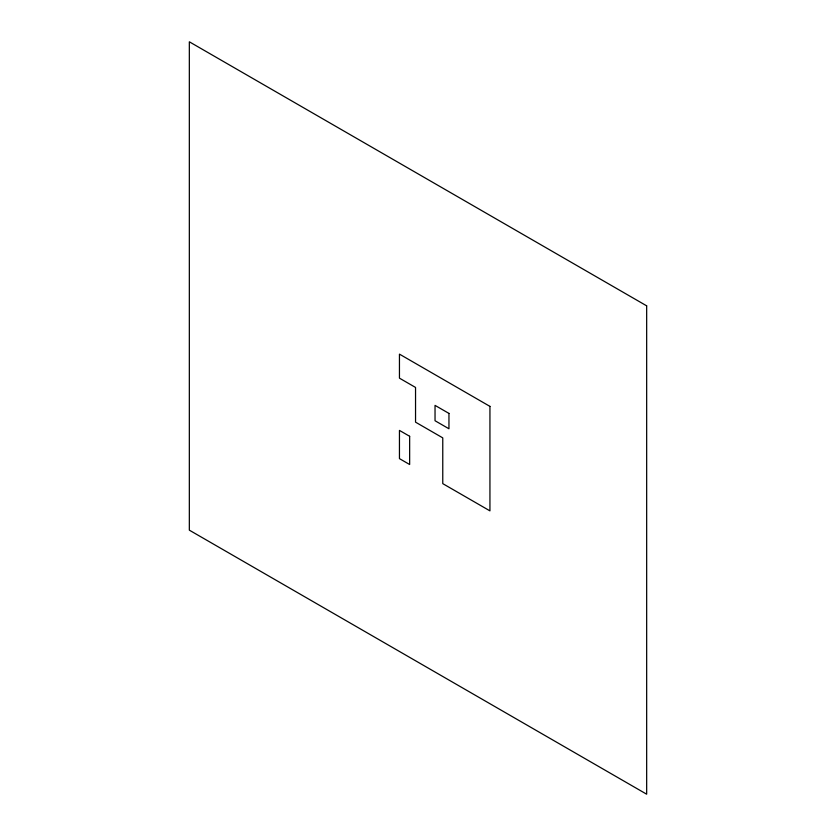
<?xml version="1.0" encoding="UTF-8"?>
<svg xmlns="http://www.w3.org/2000/svg" width="836" height="836" viewBox="0 0 836 836"><rect width="100%" height="100%" fill="white"/><g stroke="black" fill="none" stroke-linecap="round" stroke-linejoin="round"><path stroke-width="1.25" d="M646.667 305.84L189.333 41.8L189.333 530.16L646.667 794.2L646.667 305.84M489.938 406.38L399.451 354.13L399.451 378.154L415.544 387.444L415.544 422.159L442.766 437.876L442.766 483.636L489.938 510.869L489.938 406.38M448.953 413.412L435.034 405.376L435.034 420.738L448.953 428.774L448.953 413.412M409.65 436.287L399.451 430.404L399.451 458.63L409.65 464.513L409.65 436.287"/></g></svg>
